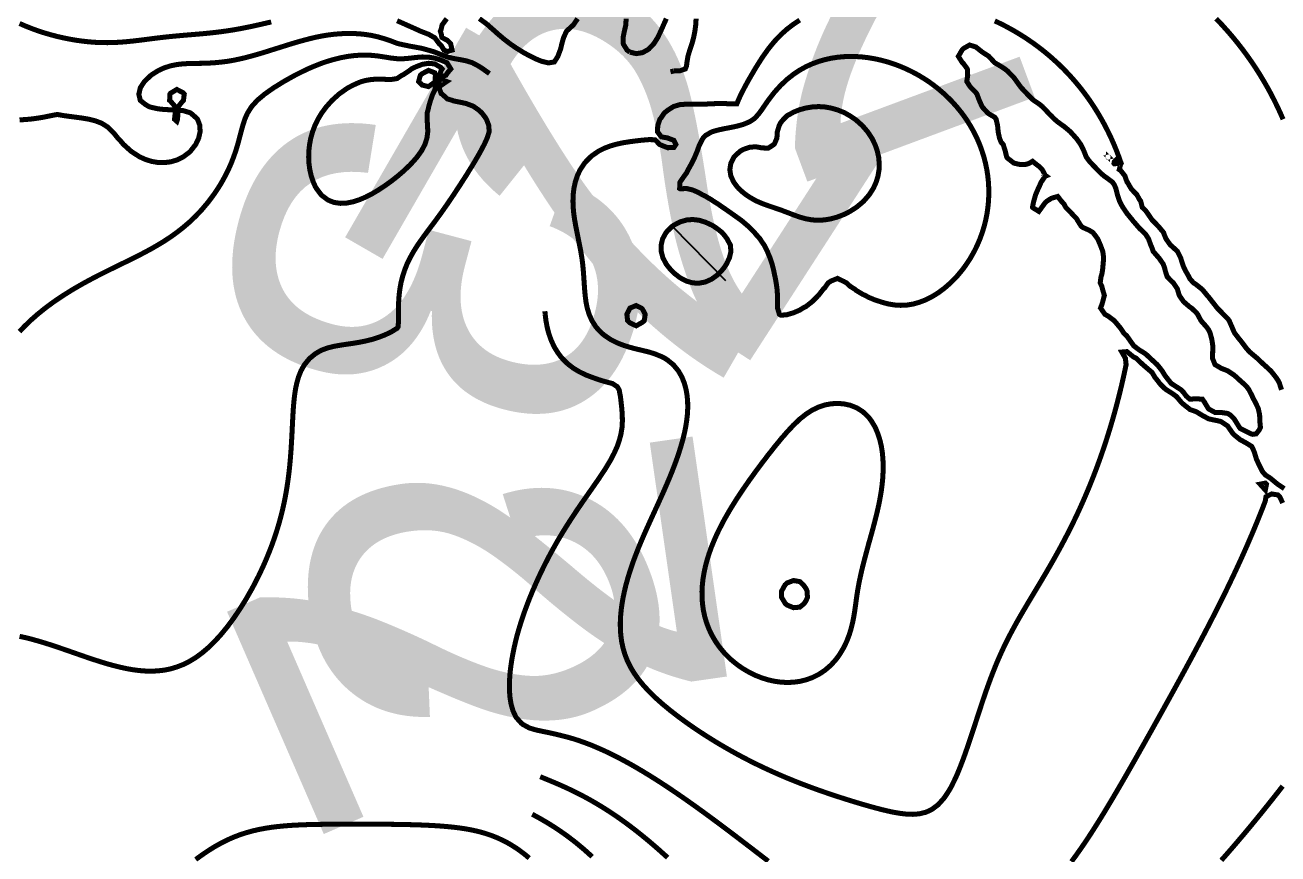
# Model space of a CAD drawing. Extents: x 570309 to 580772, y 150222 to 156182.
# Drawn here: x 576974 to 578966, y 151518 to 152837 of the extents above; entities that cross this region are included whole.
import ezdxf
from ezdxf.enums import TextEntityAlignment as Align

# ---------------------------------------------------------------- set-up
doc = ezdxf.new("R2010")
doc.units = 0
for name, color, linetype in [('Contour_Annotations', 2, 'CONTINUOUS'), ('Contour_Hachures', 3, 'CONTINUOUS'), ('Contour_Lines', 1, 'CONTINUOUS')]:
    doc.layers.add(name, color=color, linetype=linetype)
doc.styles.get("Standard").update_dxf_attribs({"font": 'txt', "width": 1.371482})

msp = doc.modelspace()

# ---------------------------------------------------------------- linework, layer by layer
at = {"layer": 'Contour_Hachures', "color": 7}
msp.add_line((578003, 152516.62), (578087.44, 152430.59), dxfattribs=at)
at = {"layer": 'Contour_Lines', "color": 7, "const_width": 8, "flags": 128}
for points in [[(577644.46, 152846.85), (577637.1, 152836.85), (577635.51, 152829.64), (577634.28, 152826.84), (577635.51, 152823.49), (577636.82, 152816.84), (577645.51, 152812.22), (577650.75, 152806.83), (577652.95, 152796.83), (577645.51, 152794.47), (577640.01, 152796.83), (577635.51, 152804.35), (577632.56, 152806.83), (577625.51, 152816.36), (577624.62, 152816.84), (577615.5, 152822.02), (577605.5, 152825.83), (577602.91, 152826.84), (577595.49, 152830.23), (577585.49, 152834.68), (577580.52, 152836.85), (577575.49, 152839.17), (577565.48, 152843.48)], [(577852.61, 152846.85), (577845.76, 152836.85), (577845.6, 152836.68), (577835.59, 152827.56), (577834.9, 152826.84), (577830.31, 152816.84), (577827.46, 152806.83), (577825.59, 152798.69), (577824.84, 152796.83), (577821.11, 152786.82), (577815.58, 152777.99), (577808.65, 152776.82), (577805.58, 152776.43), (577804.61, 152776.82), (577795.58, 152778.94), (577785.57, 152783), (577778.27, 152786.82), (577775.57, 152787.97), (577765.56, 152793.49), (577760.38, 152796.83), (577755.56, 152799.69), (577745.56, 152806.59), (577745.24, 152806.83), (577735.55, 152814.24), (577732.5, 152816.84), (577725.55, 152822.7), (577721.04, 152826.84), (577715.54, 152831.63), (577709.72, 152836.85), (577705.54, 152840.16), (577696.29, 152846.85)], [(577935.63, 152793.63), (577931.12, 152796.83), (577925.63, 152805.76), (577925.22, 152806.83), (577924.85, 152816.84), (577925.63, 152820.54), (577926.9, 152826.84), (577929.22, 152836.85), (577929.69, 152846.85)], [(577993.61, 152846.85), (577989.12, 152836.85), (577985.65, 152828.86), (577984.75, 152826.84), (577979.92, 152816.84), (577975.65, 152809.88), (577973.58, 152806.83), (577965.64, 152798.45), (577963.11, 152796.83), (577955.64, 152792.73), (577945.64, 152791.17), (577935.63, 152793.63)], [(578005.66, 152763.58), (578015.66, 152764.02), (578023.76, 152766.82), (578025.67, 152771.47), (578026.33, 152776.82), (578027.92, 152786.82), (578030.91, 152796.83), (578034.25, 152806.83), (578035.67, 152811.72), (578036.97, 152816.84), (578039.01, 152826.84), (578040.35, 152836.85), (578040.94, 152846.85)], [(578867.74, 152846.85), (578876.01, 152838.13), (578877.21, 152836.85), (578886.02, 152827.05), (578886.2, 152826.84), (578894.75, 152816.84), (578896.02, 152815.29), (578902.88, 152806.83), (578906.02, 152802.78), (578910.61, 152796.83), (578916.03, 152789.46), (578917.96, 152786.82), (578924.95, 152776.82), (578926.03, 152775.2), (578931.62, 152766.82), (578936.04, 152759.83), (578937.94, 152756.81), (578943.96, 152746.81), (578946.04, 152743.18), (578949.69, 152736.8), (578955.12, 152726.8), (578956.04, 152725), (578960.29, 152716.79), (578965.18, 152706.79), (578966.05, 152704.91), (578969.83, 152696.78), (578974.22, 152686.78)], [(577365.4, 152841.59), (577355.4, 152839.26), (577345.39, 152836.99), (577344.75, 152836.85), (577335.39, 152834.77), (577325.39, 152832.68), (577315.38, 152830.75), (577305.38, 152828.99), (577295.37, 152827.42), (577291.23, 152826.84), (577285.37, 152826.01), (577275.37, 152824.79), (577265.36, 152823.72), (577255.36, 152822.78), (577245.35, 152821.93), (577235.35, 152821.11), (577225.34, 152820.27), (577215.34, 152819.38), (577205.34, 152818.41), (577195.33, 152817.34), (577190.94, 152816.84), (577185.33, 152816.16), (577175.32, 152814.91), (577165.32, 152813.63), (577155.32, 152812.37), (577145.31, 152811.2), (577135.31, 152810.19), (577125.3, 152809.39), (577115.3, 152808.86), (577105.3, 152808.64), (577095.29, 152808.75), (577085.29, 152809.19), (577075.28, 152809.97), (577065.28, 152811.07), (577055.28, 152812.48), (577045.27, 152814.19), (577035.27, 152816.2), (577032.37, 152816.84), (577025.26, 152818.48), (577015.26, 152821.08), (577005.26, 152823.98), (576996.35, 152826.84), (576995.25, 152827.22), (576985.25, 152830.84), (576975.24, 152834.82), (576970.44, 152836.85), (576965.24, 152839.24)], [(578355.8, 151584.57), (578347.67, 151586.28), (578345.8, 151586.66), (578335.79, 151589.08), (578325.79, 151591.7), (578315.79, 151594.45), (578309.47, 151596.29), (578305.78, 151597.32), (578295.78, 151600.31), (578285.77, 151603.38), (578276.48, 151606.29), (578275.77, 151606.51), (578265.77, 151609.75), (578255.76, 151613.06), (578246.23, 151616.3), (578245.76, 151616.45), (578235.75, 151619.95), (578225.75, 151623.55), (578218.4, 151626.3), (578215.75, 151627.26), (578205.74, 151631.09), (578195.74, 151635.05), (578192.72, 151636.31), (578185.73, 151639.13), (578175.73, 151643.36), (578169.05, 151646.31), (578165.73, 151647.74), (578155.72, 151652.27), (578147.1, 151656.31), (578145.72, 151656.95), (578135.71, 151661.8), (578126.71, 151666.32), (578125.71, 151666.81), (578115.7, 151672), (578107.66, 151676.32), (578105.7, 151677.36), (578095.7, 151682.91), (578089.73, 151686.33), (578085.69, 151688.64), (578075.69, 151694.55), (578072.76, 151696.33), (578065.68, 151700.68), (578056.68, 151706.34), (578055.68, 151706.98), (578045.68, 151713.52), (578041.44, 151716.34), (578035.67, 151720.28), (578026.95, 151726.35), (578025.67, 151727.27), (578015.66, 151734.56), (578013.23, 151736.35), (578005.66, 151742.18), (578000.28, 151746.35), (577995.66, 151750.15), (577988.15, 151756.36), (577985.65, 151758.57), (577976.9, 151766.36), (577975.65, 151767.58), (577966.61, 151776.37), (577965.64, 151777.41), (577957.35, 151786.37), (577955.64, 151788.45), (577949.17, 151796.38), (577945.64, 151801.38), (577942.13, 151806.38), (577936.22, 151816.39), (577935.63, 151817.59), (577931.36, 151826.39), (577927.53, 151836.4), (577925.63, 151842.93), (577924.63, 151846.4), (577922.54, 151856.4), (577921.2, 151866.41), (577920.53, 151876.41), (577920.45, 151886.42), (577920.9, 151896.42), (577921.82, 151906.43), (577923.17, 151916.43), (577924.93, 151926.44), (577925.63, 151929.7), (577927.03, 151936.44), (577929.46, 151946.45), (577932.21, 151956.45), (577935.26, 151966.45), (577935.63, 151967.56), (577938.55, 151976.46), (577942.11, 151986.46), (577945.64, 151995.76), (577945.9, 151996.47), (577949.86, 152006.47), (577954.03, 152016.48), (577955.64, 152020.18), (577958.33, 152026.48), (577962.75, 152036.49), (577965.64, 152042.85), (577967.27, 152046.49), (577971.83, 152056.49), (577975.65, 152064.77), (577976.43, 152066.5), (577981.01, 152076.5), (577985.55, 152086.51), (577985.65, 152086.73), (577990.03, 152096.51), (577994.38, 152106.52), (577995.66, 152109.53), (577998.62, 152116.52), (578002.69, 152126.53), (578005.66, 152134.24), (578006.55, 152136.53), (578010.23, 152146.54), (578013.64, 152156.54), (578015.66, 152163.04), (578016.78, 152166.54), (578019.62, 152176.55), (578022.11, 152186.55), (578024.19, 152196.56), (578025.67, 152205.6), (578025.83, 152206.56), (578027, 152216.57), (578027.6, 152226.57), (578027.54, 152236.58), (578026.74, 152246.58), (578025.67, 152252.99), (578025.08, 152256.59), (578022.44, 152266.59), (578018.48, 152276.59), (578015.66, 152281.64), (578012.81, 152286.6), (578005.66, 152295.3), (578004.5, 152296.6), (577995.66, 152303.74), (577991.42, 152306.61), (577985.65, 152309.52), (577975.65, 152313.59), (577966.2, 152316.61), (577965.64, 152316.75), (577955.64, 152319.18), (577945.64, 152321.53), (577935.63, 152324.15), (577927.79, 152326.62), (577925.63, 152327.29), (577915.62, 152331.17), (577905.62, 152336.17), (577904.83, 152336.62), (577895.62, 152342.89), (577890.9, 152346.63), (577885.61, 152352.14), (577881.63, 152356.63), (577875.61, 152366.11), (577875.29, 152366.63), (577870.84, 152376.64), (577867.85, 152386.64), (577865.85, 152396.65), (577865.6, 152398.53), (577864.54, 152406.65), (577863.66, 152416.66), (577862.97, 152426.66), (577862.3, 152436.67), (577861.57, 152446.67), (577860.6, 152456.68), (577859.29, 152466.68), (577857.62, 152476.68), (577855.63, 152486.69), (577855.6, 152486.81), (577853.67, 152496.69), (577851.64, 152506.7), (577849.66, 152516.7), (577847.88, 152526.71), (577846.44, 152536.71), (577845.6, 152545.58), (577845.5, 152546.72), (577845.17, 152556.72), (577845.49, 152566.73), (577845.6, 152567.7), (577846.64, 152576.73), (577848.76, 152586.73), (577852.02, 152596.74), (577855.6, 152604.51), (577856.73, 152606.74), (577863.45, 152616.75), (577865.6, 152619.3), (577872.95, 152626.75), (577875.61, 152629.01), (577885.61, 152635.95), (577887.08, 152636.76), (577895.62, 152640.97), (577905.62, 152644.72), (577912.96, 152646.76), (577915.62, 152647.49), (577925.63, 152649.55), (577935.63, 152651.15), (577945.64, 152652.47), (577955.64, 152653.6), (577965.64, 152654.44), (577975.65, 152654.29), (577982.91, 152646.76), (577985.65, 152645.57), (577995.66, 152641.59), (578005.66, 152641.97), (578008.8, 152646.76), (578005.66, 152653.24), (577996.38, 152656.77), (577995.66, 152657.1), (577985.65, 152658.86), (577979.67, 152666.77), (577979.9, 152676.77), (577983.29, 152686.78), (577985.65, 152689.68), (577990.34, 152696.78), (577995.66, 152701.05), (578004.6, 152706.79), (578005.66, 152707.28), (578015.66, 152710.23), (578025.67, 152710.79), (578035.67, 152710.7), (578045.68, 152710.67), (578055.68, 152710.94), (578065.68, 152711.43), (578075.69, 152711.85), (578085.69, 152711.85), (578095.7, 152711.25), (578105.7, 152711.26), (578107.95, 152716.79), (578112.39, 152726.8), (578115.7, 152732.97), (578117.62, 152736.8), (578123.07, 152746.81), (578125.71, 152751.46), (578128.8, 152756.81), (578134.69, 152766.82), (578135.71, 152768.56), (578140.88, 152776.82), (578145.72, 152784.42), (578147.39, 152786.82), (578154.47, 152796.83), (578155.72, 152798.57), (578162.39, 152806.83), (578165.73, 152810.86), (578171.37, 152816.84), (578175.73, 152821.34), (578181.84, 152826.84), (578185.73, 152830.29), (578194.28, 152836.85), (578195.74, 152837.95), (578205.74, 152844.6)], [(578515.87, 152843.26), (578525.87, 152838.46), (578529.07, 152836.85), (578535.87, 152833.28), (578545.88, 152827.74), (578547.44, 152826.84), (578555.88, 152821.77), (578563.7, 152816.84), (578565.89, 152815.4), (578575.89, 152808.56), (578578.32, 152806.83), (578585.89, 152801.21), (578591.59, 152796.83), (578595.9, 152793.34), (578603.72, 152786.82), (578605.9, 152784.9), (578614.87, 152776.82), (578615.91, 152775.84), (578625.18, 152766.82), (578625.91, 152766.06), (578634.73, 152756.81), (578635.92, 152755.49), (578643.6, 152746.81), (578645.92, 152744.02), (578651.86, 152736.8), (578655.92, 152731.55), (578659.56, 152726.8), (578665.93, 152717.94), (578666.74, 152716.79), (578673.46, 152706.79), (578675.93, 152702.85), (578679.73, 152696.78), (578685.58, 152686.78), (578685.94, 152686.13), (578691.06, 152676.77), (578695.94, 152667.18), (578696.15, 152666.77), (578700.91, 152656.77), (578705.33, 152646.76), (578705.94, 152645.26), (578709.45, 152636.76), (578713.25, 152626.75), (578705.94, 152619.21), (578705.37, 152616.75), (578705.94, 152616), (578713.39, 152616.75), (578715.95, 152619.08), (578716.77, 152616.75), (578715.95, 152615.84), (578713.78, 152606.74), (578715.95, 152605.38), (578722.75, 152596.74), (578725.95, 152587.38), (578726.69, 152586.73), (578732.44, 152576.73), (578735.96, 152572.7), (578741.8, 152566.73), (578745.96, 152559.06), (578747.83, 152556.72), (578750.3, 152546.72), (578755.96, 152541.12), (578759.14, 152536.71), (578765.97, 152526.74), (578765.99, 152526.71), (578775.86, 152516.7), (578775.97, 152516.58), (578784.21, 152506.7), (578785.98, 152501.64), (578788.12, 152496.69), (578795.05, 152486.69), (578795.98, 152486.14), (578805.98, 152477.06), (578806.24, 152476.68), (578811.27, 152466.68), (578814.42, 152456.68), (578815.99, 152452.32), (578818.64, 152446.67), (578824.34, 152436.67), (578825.99, 152433.21), (578831.77, 152426.66), (578836, 152424.02), (578845.05, 152416.66), (578846, 152415.89), (578853.59, 152406.65), (578856, 152403.9), (578861.66, 152396.65), (578866.01, 152391.16), (578869.51, 152386.64), (578876.01, 152380.03), (578879.23, 152376.64), (578886.02, 152369.96), (578888.47, 152366.63), (578892.84, 152356.63), (578896.02, 152349.1), (578897.31, 152346.63), (578905.05, 152336.62), (578906.02, 152335.67), (578912.86, 152326.62), (578916.03, 152322.34), (578921.26, 152316.61), (578926.03, 152312.61), (578933.23, 152306.61), (578936.04, 152303.87), (578943.7, 152296.6), (578946.04, 152294.56), (578954.71, 152286.6), (578956.04, 152285.05), (578962.71, 152276.59), (578966.05, 152271.66), (578968.57, 152266.59), (578971.71, 152256.59)], [(577705.54, 152764.32), (577702.17, 152766.82), (577695.53, 152771.15), (577685.53, 152776.5), (577684.88, 152776.82), (577675.53, 152779.72), (577665.52, 152781.66), (577655.52, 152783.47), (577645.51, 152785.81), (577642.82, 152786.82), (577635.51, 152789.58), (577625.51, 152793.66), (577615.5, 152796.7), (577614.77, 152796.83), (577605.5, 152799.47), (577595.49, 152801.35), (577585.49, 152803.14), (577575.49, 152805.26), (577568.29, 152806.83), (577565.48, 152807.62), (577555.48, 152811.44), (577545.47, 152814.88), (577538.54, 152816.84), (577535.47, 152817.77), (577525.47, 152820.04), (577515.46, 152821.66), (577505.46, 152822.69), (577495.45, 152823.21), (577485.45, 152823.25), (577475.45, 152822.85), (577465.44, 152822.02), (577455.44, 152820.77), (577445.43, 152819.12), (577435.43, 152817.08), (577434.38, 152816.84), (577425.43, 152814.67), (577415.42, 152812.01), (577405.42, 152809.17), (577397.47, 152806.83), (577395.41, 152806.19), (577385.41, 152803.04), (577375.41, 152799.89), (577365.56, 152796.83), (577365.4, 152796.77), (577355.4, 152793.59), (577345.39, 152790.57), (577335.39, 152787.75), (577331.74, 152786.82), (577325.39, 152785.08), (577315.38, 152782.67), (577305.38, 152780.61), (577295.37, 152778.93), (577285.37, 152777.65), (577276.32, 152776.82), (577275.37, 152776.72), (577265.36, 152776.1), (577255.36, 152775.8), (577245.35, 152775.67), (577235.35, 152775.48), (577225.34, 152774.96), (577215.34, 152773.83), (577205.34, 152771.78), (577195.33, 152768.55), (577191.26, 152766.82), (577185.33, 152763.92), (577175.32, 152757.55), (577174.23, 152756.81), (577165.32, 152748.28), (577163.73, 152746.81), (577157.23, 152736.8), (577155.32, 152728.19), (577154.84, 152726.8), (577155.32, 152725.03), (577157.23, 152716.79), (577165.32, 152710.37), (577171.28, 152706.79), (577175.32, 152705.68), (577185.33, 152703.44), (577195.33, 152702.31), (577205.34, 152701.9), (577215.34, 152701.79), (577225.34, 152700.53), (577235.35, 152697.52), (577237.27, 152696.78), (577245.35, 152689.72), (577248.24, 152686.78), (577251.98, 152676.77), (577252.27, 152666.77), (577250.04, 152656.77), (577245.35, 152646.77), (577245.35, 152646.76), (577237.57, 152636.76), (577235.35, 152634.44), (577225.34, 152626.89), (577225.06, 152626.75), (577215.34, 152621.94), (577205.34, 152619.07), (577195.33, 152617.85), (577185.33, 152618.1), (577175.32, 152619.79), (577165.32, 152622.94), (577156.91, 152626.75), (577155.32, 152627.62), (577145.31, 152634.07), (577141.54, 152636.76), (577135.31, 152642.5), (577130.56, 152646.76), (577125.3, 152652.98), (577121.56, 152656.77), (577115.3, 152664.58), (577112.97, 152666.77), (577105.3, 152674.43), (577101.77, 152676.77), (577095.29, 152680.68), (577085.29, 152684.46), (577076.03, 152686.78), (577075.28, 152686.94), (577065.28, 152688.63), (577055.28, 152690.01), (577045.27, 152691.3), (577035.27, 152692.67), (577025.26, 152694.46), (577015.26, 152692.54), (577005.26, 152690.48), (576995.25, 152688.73), (576985.25, 152687.36), (576979.19, 152686.78), (576975.24, 152686.38), (576965.24, 152685.84)], [(576965.24, 151864.53), (576975.24, 151862.3), (576985.25, 151859.77), (576995.25, 151856.96), (576997.09, 151856.4), (577005.26, 151853.97), (577015.26, 151850.79), (577025.26, 151847.46), (577028.36, 151846.4), (577035.27, 151844.04), (577045.27, 151840.56), (577055.28, 151837.06), (577057.21, 151836.4), (577065.28, 151833.57), (577075.28, 151830.14), (577085.29, 151826.82), (577086.67, 151826.39), (577095.29, 151823.62), (577105.3, 151820.61), (577115.3, 151817.85), (577121.29, 151816.39), (577125.3, 151815.37), (577135.31, 151813.18), (577145.31, 151811.42), (577155.32, 151810.11), (577165.32, 151809.32), (577175.32, 151809.11), (577185.33, 151809.57), (577195.33, 151810.76), (577205.34, 151812.79), (577215.34, 151815.78), (577216.87, 151816.39), (577225.34, 151819.65), (577235.35, 151824.65), (577238.17, 151826.39), (577245.35, 151830.72), (577253.08, 151836.4), (577255.36, 151838.03), (577265.17, 151846.4), (577265.36, 151846.56), (577275.37, 151856.27), (577275.48, 151856.4), (577284.62, 151866.41), (577285.37, 151867.22), (577292.91, 151876.41), (577295.37, 151879.38), (577300.58, 151886.42), (577305.38, 151892.84), (577307.79, 151896.42), (577314.56, 151906.43), (577315.38, 151907.62), (577320.87, 151916.43), (577325.39, 151923.7), (577326.94, 151926.44), (577332.64, 151936.44), (577335.39, 151941.3), (577338.08, 151946.45), (577343.25, 151956.45), (577345.39, 151960.66), (577348.15, 151966.45), (577352.8, 151976.46), (577355.4, 151982.23), (577357.2, 151986.46), (577361.33, 151996.47), (577365.27, 152006.47), (577365.4, 152006.82), (577368.89, 152016.48), (577372.31, 152026.48), (577375.41, 152036.18), (577375.5, 152036.49), (577378.41, 152046.49), (577381.1, 152056.49), (577383.56, 152066.5), (577385.41, 152074.73), (577385.8, 152076.5), (577387.8, 152086.51), (577389.59, 152096.51), (577391.18, 152106.52), (577392.58, 152116.52), (577393.81, 152126.53), (577394.87, 152136.53), (577395.41, 152142.45), (577395.79, 152146.54), (577396.58, 152156.54), (577397.26, 152166.54), (577397.85, 152176.55), (577398.39, 152186.55), (577398.88, 152196.56), (577399.37, 152206.56), (577399.9, 152216.57), (577400.52, 152226.57), (577401.31, 152236.58), (577402.38, 152246.58), (577403.84, 152256.59), (577405.42, 152264.37), (577405.87, 152266.59), (577408.67, 152276.59), (577412.62, 152286.6), (577415.42, 152291.65), (577418.29, 152296.6), (577425.43, 152305.33), (577426.64, 152306.61), (577435.43, 152313.83), (577440.02, 152316.61), (577445.43, 152319.55), (577455.44, 152323.32), (577465.44, 152325.76), (577470.29, 152326.62), (577475.45, 152327.55), (577485.45, 152329.04), (577495.45, 152330.5), (577505.46, 152332.15), (577515.46, 152334.14), (577525.47, 152336.6), (577525.54, 152336.62), (577535.47, 152339.79), (577545.47, 152343.56), (577552.04, 152346.63), (577555.48, 152348.25), (577565.48, 152354.33), (577567.06, 152356.63), (577567.92, 152366.63), (577567.83, 152376.64), (577567.76, 152386.64), (577568.01, 152396.65), (577568.7, 152406.65), (577569.9, 152416.66), (577571.71, 152426.66), (577574.24, 152436.67), (577575.49, 152440.42), (577577.42, 152446.67), (577581.38, 152456.68), (577585.49, 152465.07), (577586.26, 152466.68), (577591.84, 152476.68), (577595.49, 152482.43), (577598.2, 152486.69), (577605.16, 152496.69), (577605.5, 152497.15), (577612.45, 152506.7), (577615.5, 152510.72), (577619.92, 152516.7), (577625.51, 152524.11), (577627.38, 152526.71), (577634.69, 152536.71), (577635.51, 152537.81), (577641.72, 152546.72), (577645.51, 152552.04), (577648.61, 152556.72), (577655.43, 152566.73), (577655.52, 152566.85), (577661.93, 152576.73), (577665.52, 152582.05), (577668.44, 152586.73), (577674.92, 152596.74), (577675.53, 152597.66), (577681.09, 152606.74), (577685.53, 152613.79), (577687.27, 152616.75), (577693.15, 152626.75), (577695.53, 152630.88), (577698.75, 152636.76), (577704.07, 152646.76), (577705.54, 152649.98), (577708.65, 152656.77), (577711.85, 152666.77), (577711.43, 152676.77), (577707.59, 152686.78), (577705.54, 152689.99), (577700.35, 152696.78), (577695.53, 152701.27), (577687.78, 152706.79), (577685.53, 152708.02), (577675.53, 152711.79), (577665.52, 152713.99), (577655.52, 152715.95), (577653.58, 152716.79), (577645.51, 152719.19), (577637.08, 152726.8), (577635.51, 152727.71), (577632.4, 152736.8), (577630.93, 152746.81), (577635.51, 152754.33), (577643.24, 152756.81), (577645.51, 152760.52), (577650.93, 152766.82), (577645.51, 152775.71), (577644.79, 152776.82), (577635.51, 152780.79), (577625.51, 152783.96), (577615.5, 152785.61), (577605.5, 152785.86), (577595.49, 152785.09), (577585.49, 152783.9), (577575.49, 152783.04), (577565.48, 152783.11), (577555.48, 152784.21), (577545.47, 152785.85), (577539.11, 152786.82), (577535.47, 152787.39), (577525.47, 152788.44), (577515.46, 152788.88), (577505.46, 152788.68), (577495.45, 152787.88), (577487.5, 152786.82), (577485.45, 152786.52), (577475.45, 152784.56), (577465.44, 152782.1), (577455.44, 152779.19), (577448.19, 152776.82), (577445.43, 152775.81), (577435.43, 152771.88), (577425.43, 152767.66), (577423.48, 152766.82), (577415.42, 152762.9), (577405.42, 152757.92), (577403.19, 152756.81), (577395.41, 152752.46), (577385.41, 152746.86), (577385.3, 152746.81), (577375.41, 152740.64), (577369.16, 152736.8), (577365.4, 152734.13), (577355.4, 152727.08), (577354.99, 152726.8), (577345.39, 152718.72), (577343.14, 152716.79), (577335.39, 152708.25), (577334.14, 152706.79), (577327.78, 152696.78), (577325.39, 152691.62), (577323.38, 152686.78), (577320.18, 152676.77), (577317.45, 152666.77), (577315.38, 152659.08), (577314.82, 152656.77), (577312.14, 152646.76), (577309.09, 152636.76), (577305.57, 152626.75), (577305.38, 152626.26), (577301.71, 152616.75), (577297.26, 152606.74), (577295.37, 152602.81), (577292.3, 152596.74), (577286.75, 152586.73), (577285.37, 152584.32), (577280.62, 152576.73), (577275.37, 152568.78), (577273.85, 152566.73), (577266.4, 152556.72), (577265.36, 152555.32), (577258.15, 152546.72), (577255.36, 152543.37), (577249.06, 152536.71), (577245.35, 152532.74), (577238.97, 152526.71), (577235.35, 152523.2), (577227.73, 152516.7), (577225.34, 152514.62), (577215.34, 152506.83), (577215.15, 152506.7), (577205.34, 152499.62), (577200.82, 152496.69), (577195.33, 152493.03), (577185.33, 152486.95), (577184.87, 152486.69), (577175.32, 152481.17), (577167, 152476.68), (577165.32, 152475.75), (577155.32, 152470.52), (577147.6, 152466.68), (577145.31, 152465.5), (577135.31, 152460.55), (577127.27, 152456.68), (577125.3, 152455.69), (577115.3, 152450.79), (577106.81, 152446.67), (577105.3, 152445.9), (577095.29, 152440.87), (577086.96, 152436.67), (577085.29, 152435.77), (577075.28, 152430.46), (577068.21, 152426.66), (577065.28, 152424.99), (577055.28, 152419.26), (577050.76, 152416.66), (577045.27, 152413.27), (577035.27, 152407.01), (577034.7, 152406.65), (577025.26, 152400.33), (577019.84, 152396.65), (577015.26, 152393.3), (577006.29, 152386.64), (577005.26, 152385.82), (576995.25, 152377.76), (576993.87, 152376.64), (576985.25, 152369.04), (576982.54, 152366.63), (576975.24, 152359.55), (576972.26, 152356.63), (576965.24, 152349.11)], [(578175.73, 152375.16), (578173.37, 152376.64), (578170.37, 152386.64), (578170.54, 152396.65), (578170.4, 152406.65), (578169.64, 152416.66), (578168.28, 152426.66), (578166.38, 152436.67), (578165.73, 152439.05), (578164.25, 152446.67), (578161.69, 152456.68), (578158.43, 152466.68), (578155.72, 152472.8), (578154.34, 152476.68), (578149.25, 152486.69), (578145.72, 152491.51), (578142.49, 152496.69), (578135.71, 152504.23), (578133.79, 152506.7), (578125.71, 152514.69), (578123.74, 152516.7), (578115.7, 152523.63), (578111.87, 152526.71), (578105.7, 152531.08), (578097.77, 152536.71), (578095.7, 152538.2), (578085.69, 152545.2), (578083.35, 152546.72), (578075.69, 152552.11), (578068.23, 152556.72), (578065.68, 152558.55), (578055.68, 152564.52), (578050.84, 152566.73), (578045.68, 152569.89), (578035.67, 152574.29), (578025.67, 152576.7), (578015.66, 152576.17), (578014.76, 152576.73), (578015.33, 152586.73), (578015.66, 152587.24), (578022.21, 152596.74), (578025.67, 152601.38), (578028.38, 152606.74), (578033.93, 152616.75), (578035.67, 152620.11), (578038.79, 152626.75), (578042.95, 152636.76), (578045.68, 152644.56), (578046.67, 152646.76), (578051.91, 152656.77), (578055.68, 152660.89), (578065.68, 152666.75), (578065.74, 152666.77), (578075.69, 152669.65), (578085.69, 152671.82), (578095.7, 152673.72), (578105.7, 152675.8), (578109.33, 152676.77), (578115.7, 152678.54), (578125.71, 152682.65), (578132.12, 152686.78), (578135.71, 152689.82), (578141.54, 152696.78), (578145.72, 152702.44), (578148.6, 152706.79), (578155.54, 152716.79), (578155.72, 152717.05), (578163.19, 152726.8), (578165.73, 152730), (578171.88, 152736.8), (578175.73, 152741.02), (578181.93, 152746.81), (578185.73, 152750.38), (578193.89, 152756.81), (578195.74, 152758.29), (578205.74, 152764.96), (578209.15, 152766.82), (578215.75, 152770.52), (578225.75, 152775.07), (578230.59, 152776.82), (578235.75, 152778.76), (578245.76, 152781.67), (578255.76, 152783.87), (578265.77, 152785.41), (578275.77, 152786.35), (578285.77, 152786.71), (578295.78, 152786.52), (578305.78, 152785.8), (578315.79, 152784.57), (578325.79, 152782.82), (578335.79, 152780.58), (578345.8, 152777.86), (578349.11, 152776.82), (578355.8, 152774.59), (578365.81, 152770.8), (578375.16, 152766.82), (578375.81, 152766.52), (578385.81, 152761.59), (578394.63, 152756.81), (578395.82, 152756.12), (578405.82, 152749.93), (578410.56, 152746.81), (578415.83, 152743.03), (578424.09, 152736.8), (578425.83, 152735.37), (578435.82, 152726.8), (578435.83, 152726.79), (578445.84, 152717.08), (578446.13, 152716.79), (578455.23, 152706.79), (578455.84, 152706.04), (578463.32, 152696.78), (578465.85, 152693.27), (578470.5, 152686.78), (578475.85, 152678.35), (578476.84, 152676.77), (578482.48, 152666.77), (578485.85, 152659.91), (578487.41, 152656.77), (578491.73, 152646.76), (578495.41, 152636.76), (578495.86, 152635.32), (578498.55, 152626.75), (578501.14, 152616.75), (578503.19, 152606.74), (578504.72, 152596.74), (578505.75, 152586.73), (578505.86, 152584.51), (578506.28, 152576.73), (578506.32, 152566.73), (578505.86, 152556.72), (578505.86, 152556.69), (578504.91, 152546.72), (578503.45, 152536.71), (578501.48, 152526.71), (578498.97, 152516.7), (578495.92, 152506.7), (578495.86, 152506.51), (578492.27, 152496.69), (578488.03, 152486.69), (578485.85, 152482.09), (578483.11, 152476.68), (578477.49, 152466.68), (578475.85, 152463.97), (578471.03, 152456.68), (578465.85, 152449.39), (578463.69, 152446.67), (578455.84, 152437.26), (578455.28, 152436.67), (578445.84, 152426.97), (578445.49, 152426.66), (578435.83, 152418.18), (578433.77, 152416.66), (578425.83, 152410.71), (578419.14, 152406.65), (578415.83, 152404.55), (578405.82, 152399.51), (578398.12, 152396.65), (578395.82, 152395.71), (578385.81, 152392.89), (578375.81, 152391.31), (578365.81, 152390.88), (578355.8, 152391.54), (578345.8, 152393.25), (578335.79, 152396.03), (578334.21, 152396.65), (578325.79, 152399.27), (578315.79, 152403.41), (578309.88, 152406.65), (578305.78, 152408.45), (578295.78, 152414.4), (578293.1, 152416.66), (578285.77, 152421.24), (578280.01, 152426.66), (578275.77, 152428.89), (578265.77, 152433.73), (578255.76, 152429.71), (578251.01, 152426.66), (578245.76, 152419.21), (578243.18, 152416.66), (578235.75, 152407.06), (578235.28, 152406.65), (578225.75, 152396.93), (578225.31, 152396.65), (578215.75, 152389.09), (578210.95, 152386.64), (578205.74, 152383.32), (578195.74, 152379.02), (578187.45, 152376.64), (578185.73, 152375.98), (578175.73, 152375.16)], [(578926.03, 152185.78), (578923.24, 152186.55), (578916.03, 152190.22), (578906.02, 152195.17), (578904.96, 152196.56), (578898.79, 152206.56), (578896.02, 152210.92), (578890.25, 152216.57), (578886.02, 152219.03), (578876.01, 152220.43), (578866.01, 152220.56), (578856, 152226.02), (578855.39, 152226.57), (578849.5, 152236.58), (578846, 152241.64), (578836, 152242.27), (578825.99, 152241.68), (578820.21, 152246.58), (578815.99, 152252.43), (578812.04, 152256.59), (578805.98, 152260.49), (578796.43, 152266.59), (578795.98, 152267.09), (578788.54, 152276.59), (578785.98, 152279.95), (578781.98, 152286.6), (578775.97, 152294.31), (578773.98, 152296.6), (578765.97, 152304.02), (578763.16, 152306.61), (578755.96, 152313.41), (578751, 152316.61), (578745.96, 152319.61), (578736.65, 152326.62), (578735.96, 152327.79), (578729.69, 152336.62), (578725.95, 152342.02), (578721.04, 152346.63), (578715.95, 152354.41), (578714.1, 152356.63), (578705.94, 152366.32), (578705.58, 152366.63), (578695.94, 152373.87), (578690.96, 152376.64), (578685.94, 152383.84), (578683.99, 152386.64), (578685.94, 152391.62), (578687.49, 152396.65), (578690.04, 152406.65), (578687.15, 152416.66), (578685.94, 152421.38), (578683.44, 152426.66), (578684.82, 152436.67), (578685.94, 152439.85), (578687.16, 152446.67), (578688.12, 152456.68), (578688.93, 152466.68), (578687.52, 152476.68), (578685.94, 152480.9), (578683.76, 152486.69), (578679.41, 152496.69), (578675.93, 152501.39), (578671.92, 152506.7), (578665.93, 152510.28), (578655.92, 152514.73), (578653.21, 152516.7), (578646.97, 152526.71), (578645.92, 152528.71), (578638.32, 152536.71), (578635.92, 152539.55), (578628.69, 152546.72), (578625.91, 152552.03), (578621.58, 152556.72), (578615.91, 152564.1), (578605.9, 152561.15), (578598.87, 152556.72), (578595.9, 152554.07), (578590.57, 152546.72), (578585.89, 152540.29), (578575.89, 152546.48), (578575.76, 152546.72), (578575.89, 152547.65), (578577.84, 152556.72), (578580.71, 152566.73), (578584.96, 152576.73), (578585.89, 152578.4), (578589.5, 152586.73), (578595.9, 152596.15), (578597.32, 152596.74), (578595.9, 152597.77), (578591.28, 152606.74), (578585.89, 152612.05), (578579.75, 152616.75), (578575.89, 152619.95), (578570.57, 152616.75), (578565.89, 152615.16), (578555.88, 152614.89), (578547.67, 152616.75), (578545.88, 152617.36), (578535.87, 152625.17), (578534.77, 152626.75), (578532.34, 152636.76), (578529.21, 152646.76), (578525.87, 152650.35), (578523.35, 152656.77), (578521.24, 152666.77), (578520.29, 152676.77), (578517.98, 152686.78), (578515.87, 152689.91), (578505.86, 152695.82), (578504.72, 152696.78), (578495.86, 152706.4), (578495.69, 152706.79), (578491.24, 152716.79), (578487.45, 152726.8), (578485.85, 152729.19), (578478.15, 152736.8), (578475.85, 152739.86), (578471.34, 152746.81), (578472.77, 152756.81), (578472.18, 152766.82), (578465.85, 152775.6), (578464.31, 152776.82), (578457.92, 152786.82), (578463.79, 152796.83), (578465.85, 152799.21), (578475.85, 152804.92), (578485.85, 152801.7), (578491.87, 152796.83), (578495.86, 152793.69), (578505.86, 152787.28), (578506.42, 152786.82), (578515.65, 152776.82), (578515.87, 152776.63), (578525.87, 152770.8), (578531.81, 152766.82), (578535.87, 152763.74), (578542.55, 152756.81), (578545.88, 152753.5), (578550.77, 152746.81), (578555.88, 152739.63), (578558.14, 152736.8), (578565.89, 152728.59), (578567.53, 152726.8), (578575.89, 152718.41), (578577.89, 152716.79), (578585.89, 152711.42), (578591.69, 152706.79), (578595.9, 152702.4), (578601.09, 152696.78), (578605.9, 152692.05), (578611.08, 152686.78), (578615.91, 152682.59), (578623.98, 152676.77), (578625.91, 152675.46), (578635.92, 152667.07), (578636.19, 152666.77), (578645.13, 152656.77), (578645.92, 152655.91), (578652.53, 152646.76), (578655.92, 152639.75), (578657.36, 152636.76), (578661.32, 152626.75), (578665.93, 152620.5), (578669.2, 152616.75), (578675.93, 152609.88), (578678.75, 152606.74), (578685.94, 152599.72), (578689.48, 152596.74), (578695.94, 152592.05), (578703.05, 152586.73), (578705.94, 152582.56), (578708.34, 152576.73), (578710.86, 152566.73), (578714.1, 152556.72), (578715.95, 152553.01), (578719.47, 152546.72), (578725.95, 152537.25), (578726.29, 152536.71), (578734.56, 152526.71), (578735.96, 152524.85), (578743.03, 152516.7), (578745.96, 152513.32), (578752.96, 152506.7), (578755.96, 152503.47), (578760.29, 152496.69), (578763.88, 152486.69), (578765.97, 152482), (578767.69, 152476.68), (578775.97, 152467.16), (578776.58, 152466.68), (578783.52, 152456.68), (578785.98, 152450.15), (578786.64, 152446.67), (578789.79, 152436.67), (578795.98, 152430.17), (578799.77, 152426.66), (578805.98, 152417.27), (578806.23, 152416.66), (578809.17, 152406.65), (578815.99, 152396.83), (578816.18, 152396.65), (578825.99, 152388.19), (578828.53, 152386.64), (578836, 152379.54), (578838.32, 152376.64), (578843.62, 152366.63), (578846, 152363.87), (578852.43, 152356.63), (578856, 152351.72), (578858.3, 152346.63), (578860.96, 152336.62), (578862.43, 152326.62), (578862.27, 152316.61), (578862.03, 152306.61), (578866.01, 152296.64), (578866.03, 152296.6), (578876.01, 152290.71), (578886.02, 152286.8), (578886.37, 152286.6), (578896.02, 152280.11), (578900.21, 152276.59), (578906.02, 152271.11), (578911.12, 152266.59), (578916.03, 152262.03), (578919.99, 152256.59), (578925.07, 152246.58), (578926.03, 152244.23), (578930.15, 152236.58), (578934.9, 152226.57), (578936.04, 152220.93), (578936.95, 152216.57), (578937.24, 152206.56), (578938.25, 152196.56), (578936.04, 152192.31), (578931.47, 152186.55), (578926.03, 152185.78)], [(577465.44, 152554.56), (577459.61, 152556.72), (577455.44, 152558.51), (577445.43, 152566.06), (577444.82, 152566.73), (577437.31, 152576.73), (577435.43, 152579.97), (577432.39, 152586.73), (577429.02, 152596.74), (577426.73, 152606.74), (577425.43, 152616.38), (577425.38, 152616.75), (577424.93, 152626.75), (577425.24, 152636.76), (577425.43, 152638.47), (577426.36, 152646.76), (577428.3, 152656.77), (577431.11, 152666.77), (577434.82, 152676.77), (577435.43, 152678.01), (577439.69, 152686.78), (577445.43, 152696.37), (577445.68, 152696.78), (577453.08, 152706.79), (577455.44, 152709.38), (577462.08, 152716.79), (577465.44, 152719.83), (577473.13, 152726.8), (577475.45, 152728.48), (577485.45, 152735.53), (577487.35, 152736.8), (577495.45, 152741.01), (577505.46, 152745.51), (577509.16, 152746.81), (577515.46, 152748.52), (577525.47, 152750.18), (577535.47, 152750.71), (577545.47, 152750.36), (577555.48, 152749.96), (577565.48, 152751.56), (577573.21, 152756.81), (577575.49, 152757.72), (577585.49, 152764.46), (577588.3, 152766.82), (577595.49, 152770.28), (577605.5, 152774.13), (577615.5, 152775.84), (577625.51, 152774.86), (577635.51, 152768.9), (577637.17, 152766.82), (577635.51, 152764.29), (577632.86, 152756.81), (577628.33, 152746.81), (577626.14, 152736.8), (577625.51, 152733.08), (577622.21, 152726.8), (577618.68, 152716.79), (577615.78, 152706.79), (577615.5, 152704.67), (577613.37, 152696.78), (577613.2, 152686.78), (577614, 152676.77), (577614.28, 152666.77), (577613, 152656.77), (577609.72, 152646.76), (577605.5, 152638.51), (577604.51, 152636.76), (577597.32, 152626.75), (577595.49, 152624.55), (577588.49, 152616.75), (577585.49, 152613.65), (577578.27, 152606.74), (577575.49, 152604.17), (577566.81, 152596.74), (577565.48, 152595.61), (577555.48, 152587.8), (577553.97, 152586.73), (577545.47, 152580.64), (577539.44, 152576.73), (577535.47, 152574.07), (577525.47, 152568.17), (577522.56, 152566.73), (577515.46, 152563.03), (577505.46, 152558.76), (577499.01, 152556.72), (577495.45, 152555.53), (577485.45, 152553.56), (577475.45, 152553.11), (577465.44, 152554.56)], [(577605.5, 152741.15), (577599.78, 152746.81), (577602.52, 152756.81), (577605.5, 152759.36), (577615.5, 152764.52), (577625.51, 152760.67), (577626.5, 152756.81), (577625.74, 152746.81), (577625.51, 152745.9), (577615.5, 152738.76), (577605.5, 152741.15)], [(577635.51, 152740.76), (577633.52, 152746.81), (577635.51, 152750.07), (577644.36, 152746.81), (577635.51, 152740.76)], [(577712.43, 152759.53), (577705.54, 152764.32)], [(578000.18, 152762.33), (578005.66, 152763.58)], [(577215.34, 152706.26), (577212.93, 152706.79), (577205.34, 152715.53), (577203.89, 152716.79), (577204.34, 152726.8), (577205.34, 152728.24), (577215.34, 152734.18), (577225.34, 152729.01), (577227.14, 152726.8), (577225.8, 152716.79), (577225.34, 152716.53), (577217.48, 152706.79), (577215.34, 152706.26)], [(578235.75, 152526.18), (578225.95, 152526.71), (578225.75, 152526.72), (578215.75, 152528.46), (578205.74, 152531.25), (578195.74, 152534.8), (578190.93, 152536.71), (578185.73, 152538.69), (578175.73, 152542.47), (578165.73, 152545.9), (578163.31, 152546.72), (578155.72, 152549.28), (578145.72, 152552.93), (578137.05, 152556.72), (578135.71, 152557.32), (578125.71, 152563.1), (578120.33, 152566.73), (578115.7, 152570.3), (578108.65, 152576.73), (578105.7, 152580.19), (578100.82, 152586.73), (578096.14, 152596.74), (578095.7, 152599.49), (578094.6, 152606.74), (578095.7, 152613.92), (578096.13, 152616.75), (578101.15, 152626.75), (578105.7, 152631.35), (578112.09, 152636.76), (578115.7, 152638.68), (578125.71, 152642.2), (578135.71, 152643.13), (578145.72, 152641.26), (578155.72, 152640.85), (578164.63, 152646.76), (578165.73, 152648.2), (578169.4, 152656.77), (578170.09, 152666.77), (578172.99, 152676.77), (578175.73, 152681.86), (578179.9, 152686.78), (578185.73, 152692.54), (578193.56, 152696.78), (578195.74, 152698.11), (578205.74, 152702.05), (578215.75, 152704.77), (578225.75, 152706.42), (578232.66, 152706.79), (578235.75, 152706.96), (578238.87, 152706.79), (578245.76, 152706.36), (578255.76, 152704.59), (578265.77, 152701.69), (578275.77, 152697.68), (578277.63, 152696.78), (578285.77, 152692.13), (578293.77, 152686.78), (578295.78, 152685.16), (578305.18, 152676.77), (578305.78, 152676.11), (578313.79, 152666.77), (578315.79, 152663.83), (578320.4, 152656.77), (578325.37, 152646.76), (578325.79, 152645.6), (578328.92, 152636.76), (578331.16, 152626.75), (578332.12, 152616.75), (578331.82, 152606.74), (578330.21, 152596.74), (578327.2, 152586.73), (578325.79, 152583.59), (578322.61, 152576.73), (578316.2, 152566.73), (578315.79, 152566.22), (578307.51, 152556.72), (578305.78, 152555.12), (578295.78, 152546.73), (578295.75, 152546.72), (578285.77, 152540.39), (578278.87, 152536.71), (578275.77, 152535.27), (578265.77, 152531.42), (578255.76, 152528.58), (578245.76, 152526.81), (578244.27, 152526.71), (578235.75, 152526.18)], [(577215.34, 152683.5), (577211.63, 152686.78), (577212.76, 152696.78), (577215.34, 152697.32), (577216.87, 152696.78), (577216.52, 152686.78), (577215.34, 152683.5)], [(578695.94, 152626.62), (578695.85, 152626.75), (578695.94, 152627.42), (578696.61, 152626.75), (578695.94, 152626.62)], [(578035.67, 152426.57), (578035.36, 152426.66), (578025.67, 152429.41), (578015.66, 152434.63), (578012.88, 152436.67), (578005.66, 152442.4), (578001.32, 152446.67), (577995.66, 152453.51), (577993.3, 152456.68), (577988.09, 152466.68), (577985.65, 152475.98), (577985.46, 152476.68), (577985.31, 152486.69), (577985.65, 152488), (577987.72, 152496.69), (577993.18, 152506.7), (577995.66, 152509.42), (578003.08, 152516.7), (578005.66, 152518.43), (578015.66, 152523.63), (578025.67, 152526.59), (578026.94, 152526.71), (578035.67, 152527.41), (578041.67, 152526.71), (578045.68, 152526.22), (578055.68, 152523.14), (578065.68, 152518.55), (578068.9, 152516.7), (578075.69, 152511.96), (578082.21, 152506.7), (578085.69, 152502.65), (578090.18, 152496.69), (578095.43, 152486.69), (578095.7, 152483.63), (578096.26, 152476.68), (578095.7, 152473.87), (578093.99, 152466.68), (578089.27, 152456.68), (578085.69, 152451.11), (578082.08, 152446.67), (578075.69, 152439.93), (578071.41, 152436.67), (578065.68, 152432.56), (578055.68, 152428.06), (578048.52, 152426.66), (578045.68, 152426.09), (578035.67, 152426.57)], [(577935.63, 152363.08), (577931.99, 152366.63), (577930.91, 152376.64), (577935.63, 152386.48), (577935.9, 152386.64), (577945.64, 152390.59), (577953.64, 152386.64), (577955.64, 152384.96), (577960, 152376.64), (577958.54, 152366.63), (577955.64, 152363.95), (577945.64, 152358.33), (577935.63, 152363.08)], [(578155.72, 151506.94), (578145.72, 151514.62), (578143.63, 151516.25), (578135.71, 151522.31), (578130.62, 151526.26), (578125.71, 151529.99), (578117.55, 151536.26), (578115.7, 151537.65), (578105.7, 151545.28), (578104.43, 151546.26), (578095.7, 151552.87), (578091.23, 151556.27), (578085.69, 151560.41), (578077.88, 151566.27), (578075.69, 151567.89), (578065.68, 151575.31), (578064.38, 151576.28), (578055.68, 151582.65), (578050.72, 151586.28), (578045.68, 151589.91), (578036.8, 151596.29), (578035.67, 151597.09), (578025.67, 151604.16), (578022.64, 151606.29), (578015.66, 151611.13), (578008.14, 151616.3), (578005.66, 151617.97), (577995.66, 151624.69), (577993.23, 151626.3), (577985.65, 151631.28), (577977.83, 151636.31), (577975.65, 151637.7), (577965.64, 151643.97), (577961.8, 151646.31), (577955.64, 151650.06), (577945.64, 151655.94), (577944.99, 151656.31), (577935.63, 151661.67), (577927.12, 151666.32), (577925.63, 151667.14), (577915.62, 151672.43), (577907.81, 151676.32), (577905.62, 151677.43), (577895.62, 151682.23), (577886.38, 151686.33), (577885.61, 151686.68), (577875.61, 151690.94), (577865.6, 151694.79), (577861.18, 151696.33), (577855.6, 151698.36), (577845.6, 151701.62), (577835.59, 151704.46), (577828.09, 151706.34), (577825.59, 151707.01), (577815.58, 151709.42), (577805.58, 151711.59), (577795.58, 151713.64), (577785.57, 151715.83), (577783.92, 151716.34), (577775.57, 151718.89), (577765.56, 151724.42), (577763.14, 151726.35), (577755.56, 151734.73), (577754.31, 151736.35), (577749.73, 151746.35), (577746.86, 151756.36), (577745.56, 151763.89), (577745.13, 151766.36), (577744.3, 151776.37), (577744.1, 151786.37), (577744.41, 151796.38), (577745.15, 151806.38), (577745.56, 151810.11), (577746.3, 151816.39), (577747.79, 151826.39), (577749.56, 151836.4), (577751.6, 151846.4), (577753.88, 151856.4), (577755.56, 151863.04), (577756.44, 151866.41), (577759.29, 151876.41), (577762.34, 151886.42), (577765.56, 151896.29), (577765.61, 151896.42), (577769.14, 151906.43), (577772.86, 151916.43), (577775.57, 151923.38), (577776.78, 151926.44), (577780.9, 151936.44), (577785.2, 151946.45), (577785.57, 151947.27), (577789.7, 151956.45), (577794.4, 151966.45), (577795.58, 151968.88), (577799.27, 151976.46), (577804.36, 151986.46), (577805.58, 151988.78), (577809.64, 151996.47), (577815.15, 152006.47), (577815.58, 152007.24), (577820.83, 152016.48), (577825.59, 152024.48), (577826.77, 152026.48), (577832.88, 152036.49), (577835.59, 152040.74), (577839.21, 152046.49), (577845.6, 152056.24), (577845.76, 152056.49), (577852.41, 152066.5), (577855.6, 152071.12), (577859.24, 152076.5), (577865.6, 152085.6), (577866.22, 152086.51), (577873.19, 152096.51), (577875.61, 152099.87), (577880.16, 152106.52), (577885.61, 152114.27), (577887.1, 152116.52), (577893.76, 152126.53), (577895.62, 152129.3), (577900.04, 152136.53), (577905.62, 152145.95), (577905.94, 152146.54), (577911.03, 152156.54), (577915.49, 152166.54), (577915.62, 152166.9), (577918.98, 152176.55), (577921.55, 152186.55), (577923.13, 152196.56), (577923.74, 152206.56), (577923.56, 152216.57), (577922.82, 152226.57), (577921.75, 152236.58), (577920.53, 152246.58), (577918.57, 152256.59), (577915.62, 152261.52), (577907.73, 152266.59), (577905.62, 152267.11), (577895.62, 152269.79), (577885.61, 152272.83), (577875.61, 152276.42), (577875.19, 152276.59), (577865.6, 152280.22), (577855.6, 152285.11), (577853.11, 152286.6), (577845.6, 152291.12), (577838.48, 152296.6), (577835.59, 152298.98), (577828.09, 152306.61), (577825.59, 152309.5), (577820.38, 152316.61), (577815.58, 152324.55), (577814.49, 152326.62), (577810, 152336.62), (577806.58, 152346.63), (577805.58, 152350.41), (577804.04, 152356.63), (577802.21, 152366.63), (577800.95, 152376.64)], [(577800.95, 152376.64), (577800.56, 152381.53)], [(578976.05, 152099.41), (578966.05, 152106.1), (578965.45, 152106.52), (578956.04, 152114.35), (578953.28, 152116.52), (578946.04, 152121.14), (578941.47, 152126.53), (578936.36, 152136.53), (578936.04, 152137.22), (578931.76, 152146.54), (578928.83, 152156.54), (578926.03, 152163.34), (578924.33, 152166.54), (578916.03, 152171.73), (578907.27, 152176.55), (578906.02, 152177.17), (578896.02, 152185.26), (578894.71, 152186.55), (578887.75, 152196.56), (578886.02, 152199.08), (578876.01, 152205.78), (578873.88, 152206.56), (578866.01, 152208.23), (578856, 152210.33), (578846, 152215.72), (578844.54, 152216.57), (578836, 152221.86), (578825.99, 152225.26), (578824.66, 152226.57), (578815.99, 152233.37), (578812.49, 152236.58), (578805.98, 152244.43), (578803.79, 152246.58), (578795.98, 152252.1), (578788.65, 152256.59), (578785.98, 152258.69), (578778.1, 152266.59), (578775.97, 152269.58), (578770.33, 152276.59), (578765.97, 152284.1), (578763.01, 152286.6), (578755.96, 152292.59), (578751.38, 152296.6), (578745.96, 152301.5), (578740.81, 152306.61), (578735.96, 152309.18), (578726.78, 152316.61), (578725.95, 152317.34), (578717.85, 152316.61), (578723.55, 152306.61), (578724.65, 152296.6), (578722.53, 152286.6), (578720.36, 152276.59), (578718.09, 152266.59), (578715.95, 152257.5), (578715.73, 152256.59), (578713.25, 152246.58), (578710.68, 152236.58), (578708.02, 152226.57), (578705.94, 152219.05), (578705.25, 152216.57), (578702.38, 152206.56), (578699.41, 152196.56), (578696.34, 152186.55), (578695.94, 152185.29), (578693.16, 152176.55), (578689.86, 152166.54), (578686.47, 152156.54), (578685.94, 152155), (578682.96, 152146.54), (578679.33, 152136.53), (578675.93, 152127.44), (578675.59, 152126.53), (578671.71, 152116.52), (578667.72, 152106.52), (578665.93, 152102.13), (578663.6, 152096.51), (578659.35, 152086.51), (578655.92, 152078.66), (578654.97, 152076.5), (578650.44, 152066.5), (578645.92, 152056.76), (578645.79, 152056.49), (578640.99, 152046.49), (578636.06, 152036.49), (578635.92, 152036.2), (578630.97, 152026.48), (578625.91, 152016.76), (578625.76, 152016.48), (578620.4, 152006.47), (578615.91, 151998.23), (578614.93, 151996.47), (578609.32, 151986.46), (578605.9, 151980.45), (578603.6, 151976.46), (578597.79, 151966.45), (578595.9, 151963.21), (578591.89, 151956.45), (578585.94, 151946.45), (578585.89, 151946.37), (578579.93, 151936.44), (578575.89, 151929.66), (578573.93, 151926.44), (578567.95, 151916.43), (578565.89, 151912.9), (578562.03, 151906.43), (578556.23, 151896.42), (578555.88, 151895.8), (578550.53, 151886.42), (578545.88, 151877.94), (578545.03, 151876.41), (578539.71, 151866.41), (578535.87, 151858.86), (578534.62, 151856.4), (578529.75, 151846.4), (578525.87, 151838), (578525.13, 151836.4), (578520.72, 151826.39), (578516.56, 151816.39), (578515.87, 151814.65), (578512.57, 151806.38), (578508.77, 151796.38), (578505.86, 151788.4), (578505.12, 151786.37), (578501.59, 151776.37), (578498.16, 151766.36), (578495.86, 151759.46), (578494.82, 151756.36), (578491.51, 151746.35), (578488.25, 151736.35), (578485.85, 151728.94), (578485, 151726.35), (578481.72, 151716.34), (578478.43, 151706.34), (578475.85, 151698.51), (578475.11, 151696.33), (578471.66, 151686.33), (578468.16, 151676.32), (578465.85, 151669.85), (578464.51, 151666.32), (578460.63, 151656.31), (578456.58, 151646.31), (578455.84, 151644.55), (578452.04, 151636.31), (578447.11, 151626.3), (578445.84, 151623.88), (578441.27, 151616.3), (578435.83, 151608.1), (578434.38, 151606.29), (578425.83, 151596.8), (578425.23, 151596.29), (578415.83, 151589.28), (578409.68, 151586.28), (578405.82, 151584.64), (578395.82, 151582.24), (578385.81, 151581.43), (578375.81, 151581.75), (578365.81, 151582.89), (578355.8, 151584.57)], [(578155.72, 151795.26), (578152.06, 151796.38), (578145.72, 151798.33), (578135.71, 151802.26), (578127.17, 151806.38), (578125.71, 151807.11), (578115.7, 151812.97), (578110.66, 151816.39), (578105.7, 151819.95), (578097.82, 151826.39), (578095.7, 151828.27), (578087.45, 151836.4), (578085.69, 151838.32), (578078.93, 151846.4), (578075.69, 151850.8), (578071.85, 151856.4), (578066.01, 151866.41), (578065.68, 151867.06), (578061.27, 151876.41), (578057.49, 151886.42), (578055.68, 151892.53), (578054.57, 151896.42), (578052.46, 151906.43), (578051.08, 151916.43), (578050.39, 151926.44), (578050.34, 151936.44), (578050.89, 151946.45), (578052.02, 151956.45), (578053.69, 151966.45), (578055.68, 151975.58), (578055.87, 151976.46), (578058.57, 151986.46), (578061.73, 151996.47), (578065.31, 152006.47), (578065.68, 152007.41), (578069.38, 152016.48), (578073.81, 152026.48), (578075.69, 152030.49), (578078.65, 152036.49), (578083.83, 152046.49), (578085.69, 152049.98), (578089.39, 152056.49), (578095.18, 152066.5), (578095.7, 152067.38), (578101.4, 152076.5), (578105.7, 152083.42), (578107.79, 152086.51), (578114.42, 152096.51), (578115.7, 152098.5), (578121.36, 152106.52), (578125.71, 152112.92), (578128.42, 152116.52), (578135.57, 152126.53), (578135.71, 152126.74), (578143.09, 152136.53), (578145.72, 152140.26), (578150.7, 152146.54), (578155.72, 152153.34), (578158.41, 152156.54), (578165.73, 152165.97), (578166.24, 152166.54), (578174.48, 152176.55), (578175.73, 152178.22), (578183.11, 152186.55), (578185.73, 152189.81), (578192.28, 152196.56), (578195.74, 152200.49), (578202.37, 152206.56), (578205.74, 152209.96), (578214.17, 152216.57), (578215.75, 152217.92), (578225.75, 152224.37), (578230.54, 152226.57), (578235.75, 152229.18), (578245.76, 152232.48), (578255.76, 152234.35), (578265.77, 152234.92), (578275.77, 152234.2), (578285.77, 152232.05), (578295.78, 152228.12), (578298.46, 152226.57), (578305.78, 152221.92), (578311.68, 152216.57), (578315.79, 152212.27), (578319.96, 152206.56), (578325.79, 152196.79), (578325.9, 152196.56), (578330.06, 152186.55), (578333.23, 152176.55), (578335.55, 152166.54), (578335.79, 152165.1), (578337.07, 152156.54), (578337.99, 152146.54), (578338.37, 152136.53), (578338.27, 152126.53), (578337.73, 152116.52), (578336.79, 152106.52), (578335.79, 152098.96), (578335.49, 152096.51), (578333.86, 152086.51), (578331.96, 152076.5), (578329.8, 152066.5), (578327.42, 152056.49), (578325.79, 152050.33), (578324.87, 152046.49), (578322.24, 152036.49), (578319.51, 152026.48), (578316.7, 152016.48), (578315.79, 152013.44), (578313.95, 152006.47), (578311.26, 151996.47), (578308.6, 151986.46), (578306, 151976.46), (578305.78, 151975.64), (578303.63, 151966.45), (578301.42, 151956.45), (578299.42, 151946.45), (578297.65, 151936.44), (578296.13, 151926.44), (578295.78, 151923.82), (578294.77, 151916.43), (578293.39, 151906.43), (578291.79, 151896.42), (578289.82, 151886.42), (578287.33, 151876.41), (578285.77, 151871.27), (578284.21, 151866.41), (578280.35, 151856.4), (578275.77, 151846.78), (578275.57, 151846.4), (578269.62, 151836.4), (578265.77, 151830.86), (578262.18, 151826.39), (578255.76, 151819.28), (578252.64, 151816.39), (578245.76, 151810.54), (578239.64, 151806.38), (578235.75, 151803.9), (578225.75, 151798.91), (578218.77, 151796.38), (578215.75, 151795.31), (578205.74, 151792.88), (578195.74, 151791.52), (578185.73, 151791.13), (578175.73, 151791.65), (578165.73, 151793.03), (578155.72, 151795.26)], [(578946.04, 152097.21), (578937.67, 152106.52), (578946.04, 152108.14), (578947.83, 152106.52), (578946.04, 152097.21)], [(578973.61, 152076.5), (578968.98, 152086.51), (578966.05, 152089.37), (578956.04, 152090.95), (578947.03, 152086.51), (578946.04, 152080.26), (578944.76, 152076.5), (578940.87, 152066.5), (578936.9, 152056.49), (578936.04, 152054.36), (578932.85, 152046.49), (578928.72, 152036.49), (578926.03, 152030.1), (578924.51, 152026.48), (578920.22, 152016.48), (578916.03, 152006.86), (578915.86, 152006.47), (578911.42, 151996.47), (578906.91, 151986.46), (578906.02, 151984.54), (578902.32, 151976.46), (578897.67, 151966.45), (578896.02, 151962.97), (578892.94, 151956.45), (578888.15, 151946.45), (578886.02, 151942.04), (578883.3, 151936.44), (578878.38, 151926.44), (578876.01, 151921.67), (578873.41, 151916.43), (578868.38, 151906.43), (578866.01, 151901.77), (578863.29, 151896.42), (578858.15, 151886.42), (578856, 151882.28), (578852.96, 151876.41), (578847.73, 151866.41), (578846, 151863.13), (578842.46, 151856.4), (578837.14, 151846.4), (578836, 151844.26), (578831.79, 151836.4), (578826.41, 151826.39), (578825.99, 151825.62), (578821, 151816.39), (578815.99, 151807.18), (578815.56, 151806.38), (578810.09, 151796.38), (578805.98, 151788.89), (578804.6, 151786.37), (578799.1, 151776.37), (578795.98, 151770.72), (578793.58, 151766.36), (578788.04, 151756.36), (578785.98, 151752.65), (578782.49, 151746.35), (578776.92, 151736.35), (578775.97, 151734.66), (578771.35, 151726.35), (578765.97, 151716.72), (578765.76, 151716.34), (578760.16, 151706.34), (578755.96, 151698.88), (578754.54, 151696.33), (578748.91, 151686.33), (578745.96, 151681.13), (578743.26, 151676.32), (578737.59, 151666.32), (578735.96, 151663.47), (578731.89, 151656.31), (578726.17, 151646.31), (578725.95, 151645.94), (578720.42, 151636.31), (578715.95, 151628.62), (578714.61, 151626.3), (578708.77, 151616.3), (578705.94, 151611.53), (578702.87, 151606.29), (578696.91, 151596.29), (578695.94, 151594.7), (578690.88, 151586.28), (578685.94, 151578.25), (578684.74, 151576.28), (578678.52, 151566.27), (578675.93, 151562.23), (578672.17, 151556.27), (578665.93, 151546.67), (578665.67, 151546.26), (578659.02, 151536.26), (578655.92, 151531.77), (578652.16, 151526.26), (578645.92, 151517.45), (578645.08, 151516.25), (578637.73, 151506.25)], [(578185.73, 151914.16), (578182.91, 151916.43), (578176.88, 151926.44), (578176.91, 151936.44), (578182.41, 151946.45), (578185.73, 151949.47), (578195.74, 151953.25), (578205.74, 151951.56), (578211.39, 151946.45), (578215.75, 151940.35), (578217.37, 151936.44), (578218.02, 151926.44), (578215.75, 151921.26), (578212.57, 151916.43), (578205.74, 151910.9), (578195.74, 151910.08), (578185.73, 151914.16)], [(577795.58, 151640.25), (577793.08, 151641.25)], [(577995.66, 151512.56), (577991.66, 151516.25), (577985.65, 151521.62), (577980.48, 151526.26), (577975.65, 151530.44), (577968.91, 151536.26), (577965.64, 151538.99), (577956.89, 151546.26), (577955.64, 151547.27), (577945.64, 151555.24), (577944.34, 151556.27), (577935.63, 151562.92), (577931.16, 151566.27), (577925.63, 151570.29), (577917.21, 151576.28), (577915.62, 151577.37), (577905.62, 151584.13), (577902.35, 151586.28), (577895.62, 151590.58), (577886.36, 151596.29), (577885.61, 151596.73), (577875.61, 151602.58), (577868.99, 151606.29), (577865.6, 151608.14), (577855.6, 151613.41), (577849.89, 151616.3), (577845.6, 151618.41), (577835.59, 151623.16), (577828.7, 151626.3), (577825.59, 151627.68), (577815.58, 151632.01), (577805.58, 151636.17), (577805.25, 151636.31), (577795.58, 151640.25)], [(578973.56, 151626.3), (578966.05, 151616.68), (578965.75, 151616.3), (578957.88, 151606.29), (578956.04, 151604), (578949.92, 151596.29), (578946.04, 151591.47), (578941.89, 151586.28), (578936.04, 151579.08), (578933.77, 151576.28), (578926.03, 151566.86), (578925.56, 151566.27), (578917.27, 151556.27), (578916.03, 151554.8), (578908.88, 151546.26), (578906.02, 151542.92), (578900.38, 151536.26), (578896.02, 151531.2), (578891.78, 151526.26), (578886.02, 151519.65), (578883.06, 151516.25), (578876.01, 151508.29)], [(577785.57, 151578.8), (577780.35, 151581.54)], [(577875.61, 151513.98), (577873.23, 151516.25), (577865.6, 151523.08), (577862.04, 151526.26), (577855.6, 151531.65), (577850.03, 151536.26), (577845.6, 151539.72), (577837.04, 151546.26), (577835.59, 151547.31), (577825.59, 151554.4), (577822.89, 151556.27), (577815.58, 151561.06), (577807.36, 151566.27), (577805.58, 151567.35), (577795.58, 151573.23), (577790.19, 151576.28), (577785.57, 151578.8)], [(577775.57, 151511.78), (577770.39, 151516.25), (577765.56, 151520.02), (577757.11, 151526.26), (577755.56, 151527.31), (577745.56, 151533.6), (577740.87, 151536.26), (577735.55, 151539.09), (577725.55, 151543.8), (577719.45, 151546.26), (577715.54, 151547.81), (577705.54, 151551.16), (577695.53, 151553.96), (577685.53, 151556.26), (577685.51, 151556.27), (577675.53, 151558.15), (577665.52, 151559.68), (577655.52, 151560.92), (577645.51, 151561.93), (577635.51, 151562.75), (577625.51, 151563.42), (577615.5, 151563.97), (577605.5, 151564.41), (577595.49, 151564.77), (577585.49, 151565.05), (577575.49, 151565.27), (577565.48, 151565.45), (577555.48, 151565.57), (577545.47, 151565.67), (577535.47, 151565.73), (577525.47, 151565.78), (577515.46, 151565.81), (577505.46, 151565.82), (577495.45, 151565.82), (577485.45, 151565.81), (577475.45, 151565.79), (577465.44, 151565.74), (577455.44, 151565.66), (577445.43, 151565.54), (577435.43, 151565.37), (577425.43, 151565.13), (577415.42, 151564.79), (577405.42, 151564.34), (577395.41, 151563.75), (577385.41, 151562.97), (577375.41, 151561.97), (577365.4, 151560.72), (577355.4, 151559.16), (577345.39, 151557.23), (577341.13, 151556.27), (577335.39, 151554.91), (577325.39, 151552.14), (577315.38, 151548.84), (577308.61, 151546.26), (577305.38, 151544.99), (577295.37, 151540.57), (577286.82, 151536.26), (577285.37, 151535.51), (577275.37, 151529.89), (577269.49, 151526.26), (577265.36, 151523.65), (577255.36, 151516.87), (577254.49, 151516.25), (577245.35, 151509.66)]]:
    msp.add_lwpolyline(points, dxfattribs=at)

# ---------------------------------------------------------------- texts
at = {"layer": 'Contour_Annotations', "color": 7}
for s, rotation, p in [('2', 20.39, (578288.32, 152951.36)), ('2', 57.12, (577965.88, 152637.24)), ('7', 60.01, (577852.94, 152507.18)), ('3', -104.85, (577628.28, 152442.09)), ('2', 98.14, (577749.4, 151946.64)), ('2', -66.49, (577662.25, 151853.09))]:
    msp.add_text(s, height=632.87, rotation=rotation, dxfattribs=at).set_placement(p, align=Align.MIDDLE_CENTER)

doc.saveas('drawing.dxf')
